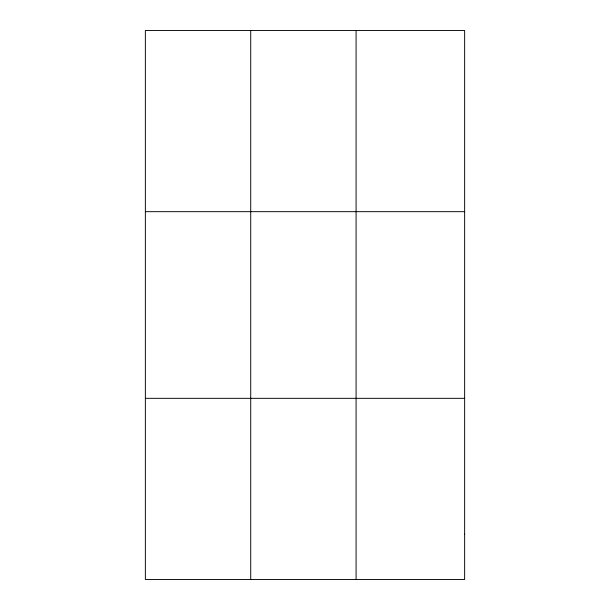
<?xml version="1.0" encoding="UTF-8"?>
<svg xmlns="http://www.w3.org/2000/svg" width="610" height="610" viewBox="0 0 610 610"><rect width="100%" height="100%" fill="white"/><g stroke="black" fill="none" stroke-linecap="round" stroke-linejoin="round"><path stroke-width="0.91" d="M250.725 30.5L250.725 579.5M356.087 30.5L356.087 579.5M145.363 211.67L464.637 211.67M145.363 398.33L464.637 398.33M464.637 534.207L464.637 579.5L145.363 579.5L145.363 30.5L464.637 30.5L464.637 534.207"/></g></svg>
